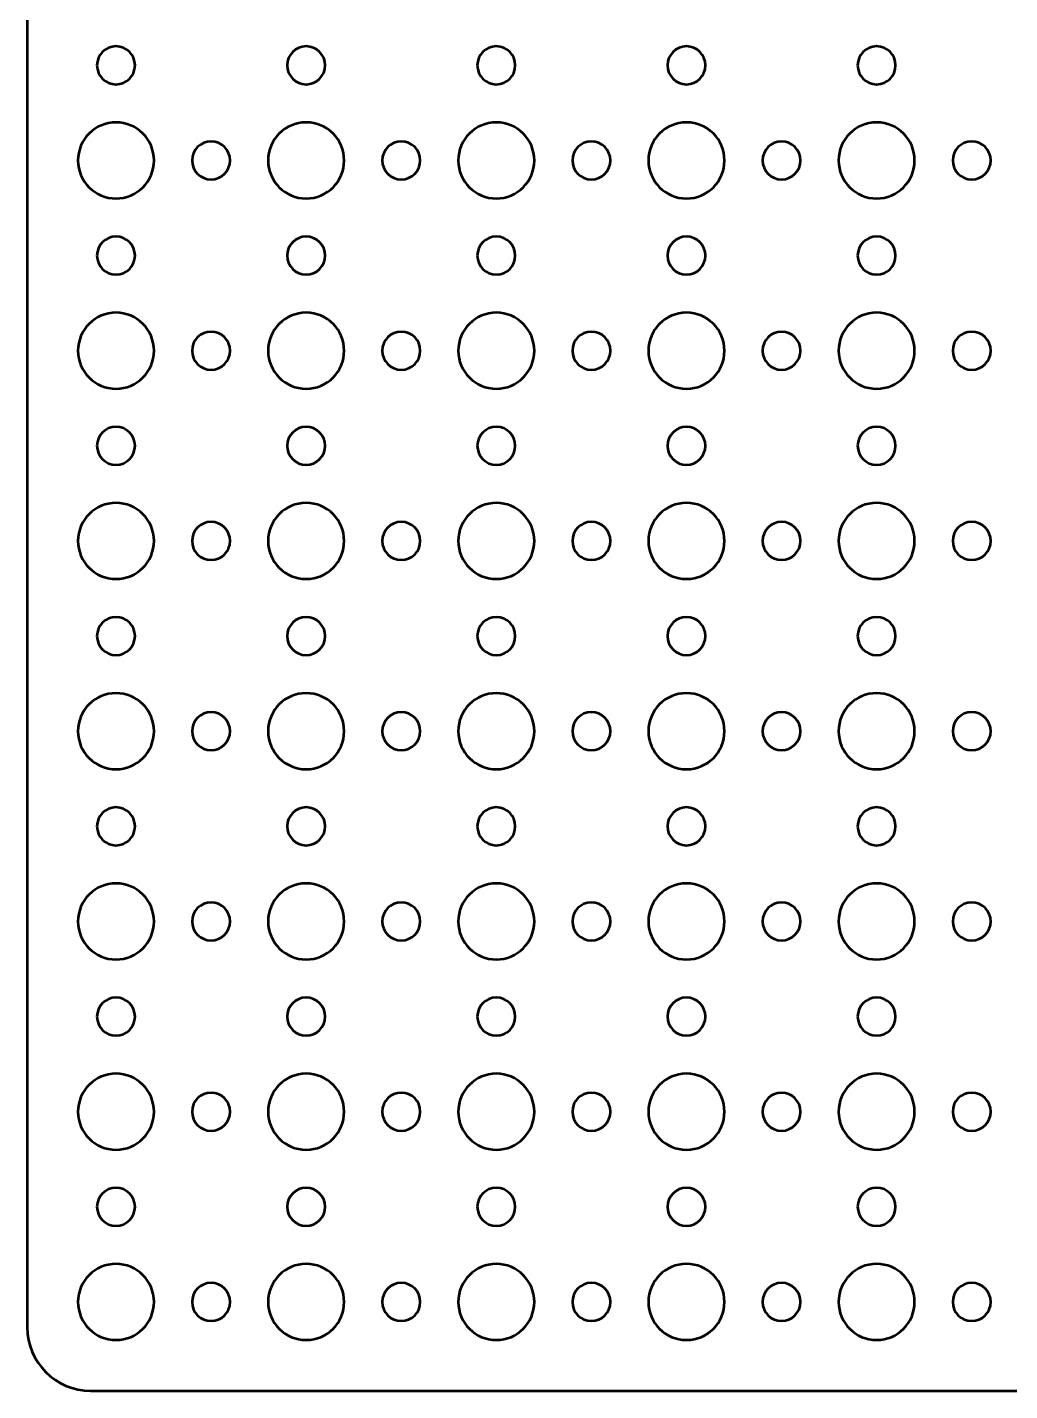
# Model space of a CAD drawing. Header units: centimetres. Extents: x -29.9 to 29.9, y -20.9 to 20.9.
# Drawn here: x -29.95 to -22.2, y -20.95 to -10.2 of the extents above; entities that cross this region are included whole.
import ezdxf

# ---------------------------------------------------------------- set-up
doc = ezdxf.new("R2010")
doc.units = ezdxf.units.CM
doc.header["$MEASUREMENT"] = 0
doc.layers.add('Layer 1', color=7, linetype='Continuous')

msp = doc.modelspace()

# ---------------------------------------------------------------- linework, layer by layer
at = {"layer": 'Layer 1', "lineweight": 53}
for points, knots in [([(29.45, -20.95), (29.45, -20.95), (-29.45, -20.95), (-29.45, -20.95), (-29.45, -20.95), (-29.72614, -20.95), (-29.95, -20.72614), (-29.95, -20.45), (-29.95, -20.45), (-29.95, -20.45), (-29.95, 20.45), (-29.95, 20.45), (-29.95, 20.45), (-29.95, 20.72614), (-29.72614, 20.95), (-29.45, 20.95), (-29.45, 20.95), (-29.45, 20.95), (29.45, 20.95), (29.45, 20.95), (29.45, 20.95), (29.72614, 20.95), (29.95, 20.72614), (29.95, 20.45), (29.95, 20.45), (29.95, 20.45), (29.95, -20.45), (29.95, -20.45), (29.95, -20.45), (29.95, -20.72614), (29.72614, -20.95), (29.45, -20.95)], [0, 0, 0, 0, 0.11111111, 0.11111111, 0.11111111, 0.11111111, 0.22222222, 0.22222222, 0.22222222, 0.22222222, 0.33333333, 0.33333333, 0.33333333, 0.33333333, 0.44444444, 0.44444444, 0.44444444, 0.44444444, 0.55555556, 0.55555556, 0.55555556, 0.55555556, 0.66666667, 0.66666667, 0.66666667, 0.66666667, 0.77777778, 0.77777778, 0.77777778, 0.77777778, 1, 1, 1, 1]), ([(-29.4, -10.5), (-29.4, -10.41716), (-29.33284, -10.35), (-29.25, -10.35), (-29.25, -10.35), (-29.16716, -10.35), (-29.1, -10.41716), (-29.1, -10.5), (-29.1, -10.5), (-29.1, -10.58284), (-29.16716, -10.65), (-29.25, -10.65), (-29.25, -10.65), (-29.33284, -10.65), (-29.4, -10.58284), (-29.4, -10.5)], [0, 0, 0, 0, 0.2, 0.2, 0.2, 0.2, 0.4, 0.4, 0.4, 0.4, 0.6, 0.6, 0.6, 0.6, 1, 1, 1, 1]), ([(-27.9, -10.5), (-27.9, -10.41716), (-27.83284, -10.35), (-27.75, -10.35), (-27.75, -10.35), (-27.66716, -10.35), (-27.6, -10.41716), (-27.6, -10.5), (-27.6, -10.5), (-27.6, -10.58284), (-27.66716, -10.65), (-27.75, -10.65), (-27.75, -10.65), (-27.83284, -10.65), (-27.9, -10.58284), (-27.9, -10.5)], [0, 0, 0, 0, 0.2, 0.2, 0.2, 0.2, 0.4, 0.4, 0.4, 0.4, 0.6, 0.6, 0.6, 0.6, 1, 1, 1, 1]), ([(-26.4, -10.5), (-26.4, -10.41716), (-26.33284, -10.35), (-26.25, -10.35), (-26.25, -10.35), (-26.16716, -10.35), (-26.1, -10.41716), (-26.1, -10.5), (-26.1, -10.5), (-26.1, -10.58284), (-26.16716, -10.65), (-26.25, -10.65), (-26.25, -10.65), (-26.33284, -10.65), (-26.4, -10.58284), (-26.4, -10.5)], [0, 0, 0, 0, 0.2, 0.2, 0.2, 0.2, 0.4, 0.4, 0.4, 0.4, 0.6, 0.6, 0.6, 0.6, 1, 1, 1, 1]), ([(-24.9, -10.5), (-24.9, -10.41716), (-24.83284, -10.35), (-24.75, -10.35), (-24.75, -10.35), (-24.66716, -10.35), (-24.6, -10.41716), (-24.6, -10.5), (-24.6, -10.5), (-24.6, -10.58284), (-24.66716, -10.65), (-24.75, -10.65), (-24.75, -10.65), (-24.83284, -10.65), (-24.9, -10.58284), (-24.9, -10.5)], [0, 0, 0, 0, 0.2, 0.2, 0.2, 0.2, 0.4, 0.4, 0.4, 0.4, 0.6, 0.6, 0.6, 0.6, 1, 1, 1, 1]), ([(-23.4, -10.5), (-23.4, -10.41716), (-23.33284, -10.35), (-23.25, -10.35), (-23.25, -10.35), (-23.16716, -10.35), (-23.1, -10.41716), (-23.1, -10.5), (-23.1, -10.5), (-23.1, -10.58284), (-23.16716, -10.65), (-23.25, -10.65), (-23.25, -10.65), (-23.33284, -10.65), (-23.4, -10.58284), (-23.4, -10.5)], [0, 0, 0, 0, 0.2, 0.2, 0.2, 0.2, 0.4, 0.4, 0.4, 0.4, 0.6, 0.6, 0.6, 0.6, 1, 1, 1, 1]), ([(-29.55, -11.25), (-29.55, -11.08431), (-29.41569, -10.95), (-29.25, -10.95), (-29.25, -10.95), (-29.08431, -10.95), (-28.95, -11.08431), (-28.95, -11.25), (-28.95, -11.25), (-28.95, -11.41569), (-29.08431, -11.55), (-29.25, -11.55), (-29.25, -11.55), (-29.41569, -11.55), (-29.55, -11.41569), (-29.55, -11.25)], [0, 0, 0, 0, 0.2, 0.2, 0.2, 0.2, 0.4, 0.4, 0.4, 0.4, 0.6, 0.6, 0.6, 0.6, 1, 1, 1, 1]), ([(-28.05, -11.25), (-28.05, -11.08431), (-27.91569, -10.95), (-27.75, -10.95), (-27.75, -10.95), (-27.58431, -10.95), (-27.45, -11.08431), (-27.45, -11.25), (-27.45, -11.25), (-27.45, -11.41569), (-27.58431, -11.55), (-27.75, -11.55), (-27.75, -11.55), (-27.91569, -11.55), (-28.05, -11.41569), (-28.05, -11.25)], [0, 0, 0, 0, 0.2, 0.2, 0.2, 0.2, 0.4, 0.4, 0.4, 0.4, 0.6, 0.6, 0.6, 0.6, 1, 1, 1, 1]), ([(-26.55, -11.25), (-26.55, -11.08431), (-26.41569, -10.95), (-26.25, -10.95), (-26.25, -10.95), (-26.08431, -10.95), (-25.95, -11.08431), (-25.95, -11.25), (-25.95, -11.25), (-25.95, -11.41569), (-26.08431, -11.55), (-26.25, -11.55), (-26.25, -11.55), (-26.41569, -11.55), (-26.55, -11.41569), (-26.55, -11.25)], [0, 0, 0, 0, 0.2, 0.2, 0.2, 0.2, 0.4, 0.4, 0.4, 0.4, 0.6, 0.6, 0.6, 0.6, 1, 1, 1, 1]), ([(-25.05, -11.25), (-25.05, -11.08431), (-24.91569, -10.95), (-24.75, -10.95), (-24.75, -10.95), (-24.58431, -10.95), (-24.45, -11.08431), (-24.45, -11.25), (-24.45, -11.25), (-24.45, -11.41569), (-24.58431, -11.55), (-24.75, -11.55), (-24.75, -11.55), (-24.91569, -11.55), (-25.05, -11.41569), (-25.05, -11.25)], [0, 0, 0, 0, 0.2, 0.2, 0.2, 0.2, 0.4, 0.4, 0.4, 0.4, 0.6, 0.6, 0.6, 0.6, 1, 1, 1, 1]), ([(-23.55, -11.25), (-23.55, -11.08431), (-23.41569, -10.95), (-23.25, -10.95), (-23.25, -10.95), (-23.08431, -10.95), (-22.95, -11.08431), (-22.95, -11.25), (-22.95, -11.25), (-22.95, -11.41569), (-23.08431, -11.55), (-23.25, -11.55), (-23.25, -11.55), (-23.41569, -11.55), (-23.55, -11.41569), (-23.55, -11.25)], [0, 0, 0, 0, 0.2, 0.2, 0.2, 0.2, 0.4, 0.4, 0.4, 0.4, 0.6, 0.6, 0.6, 0.6, 1, 1, 1, 1]), ([(-28.65, -11.25), (-28.65, -11.16716), (-28.58284, -11.1), (-28.5, -11.1), (-28.5, -11.1), (-28.41716, -11.1), (-28.35, -11.16716), (-28.35, -11.25), (-28.35, -11.25), (-28.35, -11.33284), (-28.41716, -11.4), (-28.5, -11.4), (-28.5, -11.4), (-28.58284, -11.4), (-28.65, -11.33284), (-28.65, -11.25)], [0, 0, 0, 0, 0.2, 0.2, 0.2, 0.2, 0.4, 0.4, 0.4, 0.4, 0.6, 0.6, 0.6, 0.6, 1, 1, 1, 1]), ([(-27.15, -11.25), (-27.15, -11.16716), (-27.08284, -11.1), (-27, -11.1), (-27, -11.1), (-26.91716, -11.1), (-26.85, -11.16716), (-26.85, -11.25), (-26.85, -11.25), (-26.85, -11.33284), (-26.91716, -11.4), (-27, -11.4), (-27, -11.4), (-27.08284, -11.4), (-27.15, -11.33284), (-27.15, -11.25)], [0, 0, 0, 0, 0.2, 0.2, 0.2, 0.2, 0.4, 0.4, 0.4, 0.4, 0.6, 0.6, 0.6, 0.6, 1, 1, 1, 1]), ([(-25.65, -11.25), (-25.65, -11.16716), (-25.58284, -11.1), (-25.5, -11.1), (-25.5, -11.1), (-25.41716, -11.1), (-25.35, -11.16716), (-25.35, -11.25), (-25.35, -11.25), (-25.35, -11.33284), (-25.41716, -11.4), (-25.5, -11.4), (-25.5, -11.4), (-25.58284, -11.4), (-25.65, -11.33284), (-25.65, -11.25)], [0, 0, 0, 0, 0.2, 0.2, 0.2, 0.2, 0.4, 0.4, 0.4, 0.4, 0.6, 0.6, 0.6, 0.6, 1, 1, 1, 1]), ([(-24.15, -11.25), (-24.15, -11.16716), (-24.08284, -11.1), (-24, -11.1), (-24, -11.1), (-23.91716, -11.1), (-23.85, -11.16716), (-23.85, -11.25), (-23.85, -11.25), (-23.85, -11.33284), (-23.91716, -11.4), (-24, -11.4), (-24, -11.4), (-24.08284, -11.4), (-24.15, -11.33284), (-24.15, -11.25)], [0, 0, 0, 0, 0.2, 0.2, 0.2, 0.2, 0.4, 0.4, 0.4, 0.4, 0.6, 0.6, 0.6, 0.6, 1, 1, 1, 1]), ([(-22.65, -11.25), (-22.65, -11.16716), (-22.58284, -11.1), (-22.5, -11.1), (-22.5, -11.1), (-22.41716, -11.1), (-22.35, -11.16716), (-22.35, -11.25), (-22.35, -11.25), (-22.35, -11.33284), (-22.41716, -11.4), (-22.5, -11.4), (-22.5, -11.4), (-22.58284, -11.4), (-22.65, -11.33284), (-22.65, -11.25)], [0, 0, 0, 0, 0.2, 0.2, 0.2, 0.2, 0.4, 0.4, 0.4, 0.4, 0.6, 0.6, 0.6, 0.6, 1, 1, 1, 1]), ([(-29.4, -12), (-29.4, -11.91716), (-29.33284, -11.85), (-29.25, -11.85), (-29.25, -11.85), (-29.16716, -11.85), (-29.1, -11.91716), (-29.1, -12), (-29.1, -12), (-29.1, -12.08284), (-29.16716, -12.15), (-29.25, -12.15), (-29.25, -12.15), (-29.33284, -12.15), (-29.4, -12.08284), (-29.4, -12)], [0, 0, 0, 0, 0.2, 0.2, 0.2, 0.2, 0.4, 0.4, 0.4, 0.4, 0.6, 0.6, 0.6, 0.6, 1, 1, 1, 1]), ([(-27.9, -12), (-27.9, -11.91716), (-27.83284, -11.85), (-27.75, -11.85), (-27.75, -11.85), (-27.66716, -11.85), (-27.6, -11.91716), (-27.6, -12), (-27.6, -12), (-27.6, -12.08284), (-27.66716, -12.15), (-27.75, -12.15), (-27.75, -12.15), (-27.83284, -12.15), (-27.9, -12.08284), (-27.9, -12)], [0, 0, 0, 0, 0.2, 0.2, 0.2, 0.2, 0.4, 0.4, 0.4, 0.4, 0.6, 0.6, 0.6, 0.6, 1, 1, 1, 1]), ([(-26.4, -12), (-26.4, -11.91716), (-26.33284, -11.85), (-26.25, -11.85), (-26.25, -11.85), (-26.16716, -11.85), (-26.1, -11.91716), (-26.1, -12), (-26.1, -12), (-26.1, -12.08284), (-26.16716, -12.15), (-26.25, -12.15), (-26.25, -12.15), (-26.33284, -12.15), (-26.4, -12.08284), (-26.4, -12)], [0, 0, 0, 0, 0.2, 0.2, 0.2, 0.2, 0.4, 0.4, 0.4, 0.4, 0.6, 0.6, 0.6, 0.6, 1, 1, 1, 1]), ([(-24.9, -12), (-24.9, -11.91716), (-24.83284, -11.85), (-24.75, -11.85), (-24.75, -11.85), (-24.66716, -11.85), (-24.6, -11.91716), (-24.6, -12), (-24.6, -12), (-24.6, -12.08284), (-24.66716, -12.15), (-24.75, -12.15), (-24.75, -12.15), (-24.83284, -12.15), (-24.9, -12.08284), (-24.9, -12)], [0, 0, 0, 0, 0.2, 0.2, 0.2, 0.2, 0.4, 0.4, 0.4, 0.4, 0.6, 0.6, 0.6, 0.6, 1, 1, 1, 1]), ([(-23.4, -12), (-23.4, -11.91716), (-23.33284, -11.85), (-23.25, -11.85), (-23.25, -11.85), (-23.16716, -11.85), (-23.1, -11.91716), (-23.1, -12), (-23.1, -12), (-23.1, -12.08284), (-23.16716, -12.15), (-23.25, -12.15), (-23.25, -12.15), (-23.33284, -12.15), (-23.4, -12.08284), (-23.4, -12)], [0, 0, 0, 0, 0.2, 0.2, 0.2, 0.2, 0.4, 0.4, 0.4, 0.4, 0.6, 0.6, 0.6, 0.6, 1, 1, 1, 1]), ([(-29.55, -12.75), (-29.55, -12.58431), (-29.41569, -12.45), (-29.25, -12.45), (-29.25, -12.45), (-29.08431, -12.45), (-28.95, -12.58431), (-28.95, -12.75), (-28.95, -12.75), (-28.95, -12.91569), (-29.08431, -13.05), (-29.25, -13.05), (-29.25, -13.05), (-29.41569, -13.05), (-29.55, -12.91569), (-29.55, -12.75)], [0, 0, 0, 0, 0.2, 0.2, 0.2, 0.2, 0.4, 0.4, 0.4, 0.4, 0.6, 0.6, 0.6, 0.6, 1, 1, 1, 1]), ([(-28.05, -12.75), (-28.05, -12.58431), (-27.91569, -12.45), (-27.75, -12.45), (-27.75, -12.45), (-27.58431, -12.45), (-27.45, -12.58431), (-27.45, -12.75), (-27.45, -12.75), (-27.45, -12.91569), (-27.58431, -13.05), (-27.75, -13.05), (-27.75, -13.05), (-27.91569, -13.05), (-28.05, -12.91569), (-28.05, -12.75)], [0, 0, 0, 0, 0.2, 0.2, 0.2, 0.2, 0.4, 0.4, 0.4, 0.4, 0.6, 0.6, 0.6, 0.6, 1, 1, 1, 1]), ([(-26.55, -12.75), (-26.55, -12.58431), (-26.41569, -12.45), (-26.25, -12.45), (-26.25, -12.45), (-26.08431, -12.45), (-25.95, -12.58431), (-25.95, -12.75), (-25.95, -12.75), (-25.95, -12.91569), (-26.08431, -13.05), (-26.25, -13.05), (-26.25, -13.05), (-26.41569, -13.05), (-26.55, -12.91569), (-26.55, -12.75)], [0, 0, 0, 0, 0.2, 0.2, 0.2, 0.2, 0.4, 0.4, 0.4, 0.4, 0.6, 0.6, 0.6, 0.6, 1, 1, 1, 1]), ([(-25.05, -12.75), (-25.05, -12.58431), (-24.91569, -12.45), (-24.75, -12.45), (-24.75, -12.45), (-24.58431, -12.45), (-24.45, -12.58431), (-24.45, -12.75), (-24.45, -12.75), (-24.45, -12.91569), (-24.58431, -13.05), (-24.75, -13.05), (-24.75, -13.05), (-24.91569, -13.05), (-25.05, -12.91569), (-25.05, -12.75)], [0, 0, 0, 0, 0.2, 0.2, 0.2, 0.2, 0.4, 0.4, 0.4, 0.4, 0.6, 0.6, 0.6, 0.6, 1, 1, 1, 1]), ([(-23.55, -12.75), (-23.55, -12.58431), (-23.41569, -12.45), (-23.25, -12.45), (-23.25, -12.45), (-23.08431, -12.45), (-22.95, -12.58431), (-22.95, -12.75), (-22.95, -12.75), (-22.95, -12.91569), (-23.08431, -13.05), (-23.25, -13.05), (-23.25, -13.05), (-23.41569, -13.05), (-23.55, -12.91569), (-23.55, -12.75)], [0, 0, 0, 0, 0.2, 0.2, 0.2, 0.2, 0.4, 0.4, 0.4, 0.4, 0.6, 0.6, 0.6, 0.6, 1, 1, 1, 1]), ([(-28.65, -12.75), (-28.65, -12.66716), (-28.58284, -12.6), (-28.5, -12.6), (-28.5, -12.6), (-28.41716, -12.6), (-28.35, -12.66716), (-28.35, -12.75), (-28.35, -12.75), (-28.35, -12.83284), (-28.41716, -12.9), (-28.5, -12.9), (-28.5, -12.9), (-28.58284, -12.9), (-28.65, -12.83284), (-28.65, -12.75)], [0, 0, 0, 0, 0.2, 0.2, 0.2, 0.2, 0.4, 0.4, 0.4, 0.4, 0.6, 0.6, 0.6, 0.6, 1, 1, 1, 1]), ([(-27.15, -12.75), (-27.15, -12.66716), (-27.08284, -12.6), (-27, -12.6), (-27, -12.6), (-26.91716, -12.6), (-26.85, -12.66716), (-26.85, -12.75), (-26.85, -12.75), (-26.85, -12.83284), (-26.91716, -12.9), (-27, -12.9), (-27, -12.9), (-27.08284, -12.9), (-27.15, -12.83284), (-27.15, -12.75)], [0, 0, 0, 0, 0.2, 0.2, 0.2, 0.2, 0.4, 0.4, 0.4, 0.4, 0.6, 0.6, 0.6, 0.6, 1, 1, 1, 1]), ([(-25.65, -12.75), (-25.65, -12.66716), (-25.58284, -12.6), (-25.5, -12.6), (-25.5, -12.6), (-25.41716, -12.6), (-25.35, -12.66716), (-25.35, -12.75), (-25.35, -12.75), (-25.35, -12.83284), (-25.41716, -12.9), (-25.5, -12.9), (-25.5, -12.9), (-25.58284, -12.9), (-25.65, -12.83284), (-25.65, -12.75)], [0, 0, 0, 0, 0.2, 0.2, 0.2, 0.2, 0.4, 0.4, 0.4, 0.4, 0.6, 0.6, 0.6, 0.6, 1, 1, 1, 1]), ([(-24.15, -12.75), (-24.15, -12.66716), (-24.08284, -12.6), (-24, -12.6), (-24, -12.6), (-23.91716, -12.6), (-23.85, -12.66716), (-23.85, -12.75), (-23.85, -12.75), (-23.85, -12.83284), (-23.91716, -12.9), (-24, -12.9), (-24, -12.9), (-24.08284, -12.9), (-24.15, -12.83284), (-24.15, -12.75)], [0, 0, 0, 0, 0.2, 0.2, 0.2, 0.2, 0.4, 0.4, 0.4, 0.4, 0.6, 0.6, 0.6, 0.6, 1, 1, 1, 1]), ([(-22.65, -12.75), (-22.65, -12.66716), (-22.58284, -12.6), (-22.5, -12.6), (-22.5, -12.6), (-22.41716, -12.6), (-22.35, -12.66716), (-22.35, -12.75), (-22.35, -12.75), (-22.35, -12.83284), (-22.41716, -12.9), (-22.5, -12.9), (-22.5, -12.9), (-22.58284, -12.9), (-22.65, -12.83284), (-22.65, -12.75)], [0, 0, 0, 0, 0.2, 0.2, 0.2, 0.2, 0.4, 0.4, 0.4, 0.4, 0.6, 0.6, 0.6, 0.6, 1, 1, 1, 1]), ([(-29.4, -13.5), (-29.4, -13.41716), (-29.33284, -13.35), (-29.25, -13.35), (-29.25, -13.35), (-29.16716, -13.35), (-29.1, -13.41716), (-29.1, -13.5), (-29.1, -13.5), (-29.1, -13.58284), (-29.16716, -13.65), (-29.25, -13.65), (-29.25, -13.65), (-29.33284, -13.65), (-29.4, -13.58284), (-29.4, -13.5)], [0, 0, 0, 0, 0.2, 0.2, 0.2, 0.2, 0.4, 0.4, 0.4, 0.4, 0.6, 0.6, 0.6, 0.6, 1, 1, 1, 1]), ([(-27.9, -13.5), (-27.9, -13.41716), (-27.83284, -13.35), (-27.75, -13.35), (-27.75, -13.35), (-27.66716, -13.35), (-27.6, -13.41716), (-27.6, -13.5), (-27.6, -13.5), (-27.6, -13.58284), (-27.66716, -13.65), (-27.75, -13.65), (-27.75, -13.65), (-27.83284, -13.65), (-27.9, -13.58284), (-27.9, -13.5)], [0, 0, 0, 0, 0.2, 0.2, 0.2, 0.2, 0.4, 0.4, 0.4, 0.4, 0.6, 0.6, 0.6, 0.6, 1, 1, 1, 1]), ([(-26.4, -13.5), (-26.4, -13.41716), (-26.33284, -13.35), (-26.25, -13.35), (-26.25, -13.35), (-26.16716, -13.35), (-26.1, -13.41716), (-26.1, -13.5), (-26.1, -13.5), (-26.1, -13.58284), (-26.16716, -13.65), (-26.25, -13.65), (-26.25, -13.65), (-26.33284, -13.65), (-26.4, -13.58284), (-26.4, -13.5)], [0, 0, 0, 0, 0.2, 0.2, 0.2, 0.2, 0.4, 0.4, 0.4, 0.4, 0.6, 0.6, 0.6, 0.6, 1, 1, 1, 1]), ([(-24.9, -13.5), (-24.9, -13.41716), (-24.83284, -13.35), (-24.75, -13.35), (-24.75, -13.35), (-24.66716, -13.35), (-24.6, -13.41716), (-24.6, -13.5), (-24.6, -13.5), (-24.6, -13.58284), (-24.66716, -13.65), (-24.75, -13.65), (-24.75, -13.65), (-24.83284, -13.65), (-24.9, -13.58284), (-24.9, -13.5)], [0, 0, 0, 0, 0.2, 0.2, 0.2, 0.2, 0.4, 0.4, 0.4, 0.4, 0.6, 0.6, 0.6, 0.6, 1, 1, 1, 1]), ([(-23.4, -13.5), (-23.4, -13.41716), (-23.33284, -13.35), (-23.25, -13.35), (-23.25, -13.35), (-23.16716, -13.35), (-23.1, -13.41716), (-23.1, -13.5), (-23.1, -13.5), (-23.1, -13.58284), (-23.16716, -13.65), (-23.25, -13.65), (-23.25, -13.65), (-23.33284, -13.65), (-23.4, -13.58284), (-23.4, -13.5)], [0, 0, 0, 0, 0.2, 0.2, 0.2, 0.2, 0.4, 0.4, 0.4, 0.4, 0.6, 0.6, 0.6, 0.6, 1, 1, 1, 1]), ([(-29.55, -14.25), (-29.55, -14.08431), (-29.41569, -13.95), (-29.25, -13.95), (-29.25, -13.95), (-29.08431, -13.95), (-28.95, -14.08431), (-28.95, -14.25), (-28.95, -14.25), (-28.95, -14.41569), (-29.08431, -14.55), (-29.25, -14.55), (-29.25, -14.55), (-29.41569, -14.55), (-29.55, -14.41569), (-29.55, -14.25)], [0, 0, 0, 0, 0.2, 0.2, 0.2, 0.2, 0.4, 0.4, 0.4, 0.4, 0.6, 0.6, 0.6, 0.6, 1, 1, 1, 1]), ([(-28.05, -14.25), (-28.05, -14.08431), (-27.91569, -13.95), (-27.75, -13.95), (-27.75, -13.95), (-27.58431, -13.95), (-27.45, -14.08431), (-27.45, -14.25), (-27.45, -14.25), (-27.45, -14.41569), (-27.58431, -14.55), (-27.75, -14.55), (-27.75, -14.55), (-27.91569, -14.55), (-28.05, -14.41569), (-28.05, -14.25)], [0, 0, 0, 0, 0.2, 0.2, 0.2, 0.2, 0.4, 0.4, 0.4, 0.4, 0.6, 0.6, 0.6, 0.6, 1, 1, 1, 1]), ([(-26.55, -14.25), (-26.55, -14.08431), (-26.41569, -13.95), (-26.25, -13.95), (-26.25, -13.95), (-26.08431, -13.95), (-25.95, -14.08431), (-25.95, -14.25), (-25.95, -14.25), (-25.95, -14.41569), (-26.08431, -14.55), (-26.25, -14.55), (-26.25, -14.55), (-26.41569, -14.55), (-26.55, -14.41569), (-26.55, -14.25)], [0, 0, 0, 0, 0.2, 0.2, 0.2, 0.2, 0.4, 0.4, 0.4, 0.4, 0.6, 0.6, 0.6, 0.6, 1, 1, 1, 1]), ([(-25.05, -14.25), (-25.05, -14.08431), (-24.91569, -13.95), (-24.75, -13.95), (-24.75, -13.95), (-24.58431, -13.95), (-24.45, -14.08431), (-24.45, -14.25), (-24.45, -14.25), (-24.45, -14.41569), (-24.58431, -14.55), (-24.75, -14.55), (-24.75, -14.55), (-24.91569, -14.55), (-25.05, -14.41569), (-25.05, -14.25)], [0, 0, 0, 0, 0.2, 0.2, 0.2, 0.2, 0.4, 0.4, 0.4, 0.4, 0.6, 0.6, 0.6, 0.6, 1, 1, 1, 1]), ([(-23.55, -14.25), (-23.55, -14.08431), (-23.41569, -13.95), (-23.25, -13.95), (-23.25, -13.95), (-23.08431, -13.95), (-22.95, -14.08431), (-22.95, -14.25), (-22.95, -14.25), (-22.95, -14.41569), (-23.08431, -14.55), (-23.25, -14.55), (-23.25, -14.55), (-23.41569, -14.55), (-23.55, -14.41569), (-23.55, -14.25)], [0, 0, 0, 0, 0.2, 0.2, 0.2, 0.2, 0.4, 0.4, 0.4, 0.4, 0.6, 0.6, 0.6, 0.6, 1, 1, 1, 1]), ([(-28.65, -14.25), (-28.65, -14.16716), (-28.58284, -14.1), (-28.5, -14.1), (-28.5, -14.1), (-28.41716, -14.1), (-28.35, -14.16716), (-28.35, -14.25), (-28.35, -14.25), (-28.35, -14.33284), (-28.41716, -14.4), (-28.5, -14.4), (-28.5, -14.4), (-28.58284, -14.4), (-28.65, -14.33284), (-28.65, -14.25)], [0, 0, 0, 0, 0.2, 0.2, 0.2, 0.2, 0.4, 0.4, 0.4, 0.4, 0.6, 0.6, 0.6, 0.6, 1, 1, 1, 1]), ([(-27.15, -14.25), (-27.15, -14.16716), (-27.08284, -14.1), (-27, -14.1), (-27, -14.1), (-26.91716, -14.1), (-26.85, -14.16716), (-26.85, -14.25), (-26.85, -14.25), (-26.85, -14.33284), (-26.91716, -14.4), (-27, -14.4), (-27, -14.4), (-27.08284, -14.4), (-27.15, -14.33284), (-27.15, -14.25)], [0, 0, 0, 0, 0.2, 0.2, 0.2, 0.2, 0.4, 0.4, 0.4, 0.4, 0.6, 0.6, 0.6, 0.6, 1, 1, 1, 1]), ([(-25.65, -14.25), (-25.65, -14.16716), (-25.58284, -14.1), (-25.5, -14.1), (-25.5, -14.1), (-25.41716, -14.1), (-25.35, -14.16716), (-25.35, -14.25), (-25.35, -14.25), (-25.35, -14.33284), (-25.41716, -14.4), (-25.5, -14.4), (-25.5, -14.4), (-25.58284, -14.4), (-25.65, -14.33284), (-25.65, -14.25)], [0, 0, 0, 0, 0.2, 0.2, 0.2, 0.2, 0.4, 0.4, 0.4, 0.4, 0.6, 0.6, 0.6, 0.6, 1, 1, 1, 1]), ([(-24.15, -14.25), (-24.15, -14.16716), (-24.08284, -14.1), (-24, -14.1), (-24, -14.1), (-23.91716, -14.1), (-23.85, -14.16716), (-23.85, -14.25), (-23.85, -14.25), (-23.85, -14.33284), (-23.91716, -14.4), (-24, -14.4), (-24, -14.4), (-24.08284, -14.4), (-24.15, -14.33284), (-24.15, -14.25)], [0, 0, 0, 0, 0.2, 0.2, 0.2, 0.2, 0.4, 0.4, 0.4, 0.4, 0.6, 0.6, 0.6, 0.6, 1, 1, 1, 1]), ([(-22.65, -14.25), (-22.65, -14.16716), (-22.58284, -14.1), (-22.5, -14.1), (-22.5, -14.1), (-22.41716, -14.1), (-22.35, -14.16716), (-22.35, -14.25), (-22.35, -14.25), (-22.35, -14.33284), (-22.41716, -14.4), (-22.5, -14.4), (-22.5, -14.4), (-22.58284, -14.4), (-22.65, -14.33284), (-22.65, -14.25)], [0, 0, 0, 0, 0.2, 0.2, 0.2, 0.2, 0.4, 0.4, 0.4, 0.4, 0.6, 0.6, 0.6, 0.6, 1, 1, 1, 1]), ([(-29.4, -15), (-29.4, -14.91716), (-29.33284, -14.85), (-29.25, -14.85), (-29.25, -14.85), (-29.16716, -14.85), (-29.1, -14.91716), (-29.1, -15), (-29.1, -15), (-29.1, -15.08284), (-29.16716, -15.15), (-29.25, -15.15), (-29.25, -15.15), (-29.33284, -15.15), (-29.4, -15.08284), (-29.4, -15)], [0, 0, 0, 0, 0.2, 0.2, 0.2, 0.2, 0.4, 0.4, 0.4, 0.4, 0.6, 0.6, 0.6, 0.6, 1, 1, 1, 1]), ([(-27.9, -15), (-27.9, -14.91716), (-27.83284, -14.85), (-27.75, -14.85), (-27.75, -14.85), (-27.66716, -14.85), (-27.6, -14.91716), (-27.6, -15), (-27.6, -15), (-27.6, -15.08284), (-27.66716, -15.15), (-27.75, -15.15), (-27.75, -15.15), (-27.83284, -15.15), (-27.9, -15.08284), (-27.9, -15)], [0, 0, 0, 0, 0.2, 0.2, 0.2, 0.2, 0.4, 0.4, 0.4, 0.4, 0.6, 0.6, 0.6, 0.6, 1, 1, 1, 1]), ([(-26.4, -15), (-26.4, -14.91716), (-26.33284, -14.85), (-26.25, -14.85), (-26.25, -14.85), (-26.16716, -14.85), (-26.1, -14.91716), (-26.1, -15), (-26.1, -15), (-26.1, -15.08284), (-26.16716, -15.15), (-26.25, -15.15), (-26.25, -15.15), (-26.33284, -15.15), (-26.4, -15.08284), (-26.4, -15)], [0, 0, 0, 0, 0.2, 0.2, 0.2, 0.2, 0.4, 0.4, 0.4, 0.4, 0.6, 0.6, 0.6, 0.6, 1, 1, 1, 1]), ([(-24.9, -15), (-24.9, -14.91716), (-24.83284, -14.85), (-24.75, -14.85), (-24.75, -14.85), (-24.66716, -14.85), (-24.6, -14.91716), (-24.6, -15), (-24.6, -15), (-24.6, -15.08284), (-24.66716, -15.15), (-24.75, -15.15), (-24.75, -15.15), (-24.83284, -15.15), (-24.9, -15.08284), (-24.9, -15)], [0, 0, 0, 0, 0.2, 0.2, 0.2, 0.2, 0.4, 0.4, 0.4, 0.4, 0.6, 0.6, 0.6, 0.6, 1, 1, 1, 1]), ([(-23.4, -15), (-23.4, -14.91716), (-23.33284, -14.85), (-23.25, -14.85), (-23.25, -14.85), (-23.16716, -14.85), (-23.1, -14.91716), (-23.1, -15), (-23.1, -15), (-23.1, -15.08284), (-23.16716, -15.15), (-23.25, -15.15), (-23.25, -15.15), (-23.33284, -15.15), (-23.4, -15.08284), (-23.4, -15)], [0, 0, 0, 0, 0.2, 0.2, 0.2, 0.2, 0.4, 0.4, 0.4, 0.4, 0.6, 0.6, 0.6, 0.6, 1, 1, 1, 1]), ([(-29.55, -15.75), (-29.55, -15.58431), (-29.41569, -15.45), (-29.25, -15.45), (-29.25, -15.45), (-29.08431, -15.45), (-28.95, -15.58431), (-28.95, -15.75), (-28.95, -15.75), (-28.95, -15.91569), (-29.08431, -16.05), (-29.25, -16.05), (-29.25, -16.05), (-29.41569, -16.05), (-29.55, -15.91569), (-29.55, -15.75)], [0, 0, 0, 0, 0.2, 0.2, 0.2, 0.2, 0.4, 0.4, 0.4, 0.4, 0.6, 0.6, 0.6, 0.6, 1, 1, 1, 1]), ([(-28.05, -15.75), (-28.05, -15.58431), (-27.91569, -15.45), (-27.75, -15.45), (-27.75, -15.45), (-27.58431, -15.45), (-27.45, -15.58431), (-27.45, -15.75), (-27.45, -15.75), (-27.45, -15.91569), (-27.58431, -16.05), (-27.75, -16.05), (-27.75, -16.05), (-27.91569, -16.05), (-28.05, -15.91569), (-28.05, -15.75)], [0, 0, 0, 0, 0.2, 0.2, 0.2, 0.2, 0.4, 0.4, 0.4, 0.4, 0.6, 0.6, 0.6, 0.6, 1, 1, 1, 1]), ([(-26.55, -15.75), (-26.55, -15.58431), (-26.41569, -15.45), (-26.25, -15.45), (-26.25, -15.45), (-26.08431, -15.45), (-25.95, -15.58431), (-25.95, -15.75), (-25.95, -15.75), (-25.95, -15.91569), (-26.08431, -16.05), (-26.25, -16.05), (-26.25, -16.05), (-26.41569, -16.05), (-26.55, -15.91569), (-26.55, -15.75)], [0, 0, 0, 0, 0.2, 0.2, 0.2, 0.2, 0.4, 0.4, 0.4, 0.4, 0.6, 0.6, 0.6, 0.6, 1, 1, 1, 1]), ([(-25.05, -15.75), (-25.05, -15.58431), (-24.91569, -15.45), (-24.75, -15.45), (-24.75, -15.45), (-24.58431, -15.45), (-24.45, -15.58431), (-24.45, -15.75), (-24.45, -15.75), (-24.45, -15.91569), (-24.58431, -16.05), (-24.75, -16.05), (-24.75, -16.05), (-24.91569, -16.05), (-25.05, -15.91569), (-25.05, -15.75)], [0, 0, 0, 0, 0.2, 0.2, 0.2, 0.2, 0.4, 0.4, 0.4, 0.4, 0.6, 0.6, 0.6, 0.6, 1, 1, 1, 1]), ([(-23.55, -15.75), (-23.55, -15.58431), (-23.41569, -15.45), (-23.25, -15.45), (-23.25, -15.45), (-23.08431, -15.45), (-22.95, -15.58431), (-22.95, -15.75), (-22.95, -15.75), (-22.95, -15.91569), (-23.08431, -16.05), (-23.25, -16.05), (-23.25, -16.05), (-23.41569, -16.05), (-23.55, -15.91569), (-23.55, -15.75)], [0, 0, 0, 0, 0.2, 0.2, 0.2, 0.2, 0.4, 0.4, 0.4, 0.4, 0.6, 0.6, 0.6, 0.6, 1, 1, 1, 1]), ([(-28.65, -15.75), (-28.65, -15.66716), (-28.58284, -15.6), (-28.5, -15.6), (-28.5, -15.6), (-28.41716, -15.6), (-28.35, -15.66716), (-28.35, -15.75), (-28.35, -15.75), (-28.35, -15.83284), (-28.41716, -15.9), (-28.5, -15.9), (-28.5, -15.9), (-28.58284, -15.9), (-28.65, -15.83284), (-28.65, -15.75)], [0, 0, 0, 0, 0.2, 0.2, 0.2, 0.2, 0.4, 0.4, 0.4, 0.4, 0.6, 0.6, 0.6, 0.6, 1, 1, 1, 1]), ([(-27.15, -15.75), (-27.15, -15.66716), (-27.08284, -15.6), (-27, -15.6), (-27, -15.6), (-26.91716, -15.6), (-26.85, -15.66716), (-26.85, -15.75), (-26.85, -15.75), (-26.85, -15.83284), (-26.91716, -15.9), (-27, -15.9), (-27, -15.9), (-27.08284, -15.9), (-27.15, -15.83284), (-27.15, -15.75)], [0, 0, 0, 0, 0.2, 0.2, 0.2, 0.2, 0.4, 0.4, 0.4, 0.4, 0.6, 0.6, 0.6, 0.6, 1, 1, 1, 1]), ([(-25.65, -15.75), (-25.65, -15.66716), (-25.58284, -15.6), (-25.5, -15.6), (-25.5, -15.6), (-25.41716, -15.6), (-25.35, -15.66716), (-25.35, -15.75), (-25.35, -15.75), (-25.35, -15.83284), (-25.41716, -15.9), (-25.5, -15.9), (-25.5, -15.9), (-25.58284, -15.9), (-25.65, -15.83284), (-25.65, -15.75)], [0, 0, 0, 0, 0.2, 0.2, 0.2, 0.2, 0.4, 0.4, 0.4, 0.4, 0.6, 0.6, 0.6, 0.6, 1, 1, 1, 1]), ([(-24.15, -15.75), (-24.15, -15.66716), (-24.08284, -15.6), (-24, -15.6), (-24, -15.6), (-23.91716, -15.6), (-23.85, -15.66716), (-23.85, -15.75), (-23.85, -15.75), (-23.85, -15.83284), (-23.91716, -15.9), (-24, -15.9), (-24, -15.9), (-24.08284, -15.9), (-24.15, -15.83284), (-24.15, -15.75)], [0, 0, 0, 0, 0.2, 0.2, 0.2, 0.2, 0.4, 0.4, 0.4, 0.4, 0.6, 0.6, 0.6, 0.6, 1, 1, 1, 1]), ([(-22.65, -15.75), (-22.65, -15.66716), (-22.58284, -15.6), (-22.5, -15.6), (-22.5, -15.6), (-22.41716, -15.6), (-22.35, -15.66716), (-22.35, -15.75), (-22.35, -15.75), (-22.35, -15.83284), (-22.41716, -15.9), (-22.5, -15.9), (-22.5, -15.9), (-22.58284, -15.9), (-22.65, -15.83284), (-22.65, -15.75)], [0, 0, 0, 0, 0.2, 0.2, 0.2, 0.2, 0.4, 0.4, 0.4, 0.4, 0.6, 0.6, 0.6, 0.6, 1, 1, 1, 1]), ([(-29.4, -16.5), (-29.4, -16.41716), (-29.33284, -16.35), (-29.25, -16.35), (-29.25, -16.35), (-29.16716, -16.35), (-29.1, -16.41716), (-29.1, -16.5), (-29.1, -16.5), (-29.1, -16.58284), (-29.16716, -16.65), (-29.25, -16.65), (-29.25, -16.65), (-29.33284, -16.65), (-29.4, -16.58284), (-29.4, -16.5)], [0, 0, 0, 0, 0.2, 0.2, 0.2, 0.2, 0.4, 0.4, 0.4, 0.4, 0.6, 0.6, 0.6, 0.6, 1, 1, 1, 1]), ([(-27.9, -16.5), (-27.9, -16.41716), (-27.83284, -16.35), (-27.75, -16.35), (-27.75, -16.35), (-27.66716, -16.35), (-27.6, -16.41716), (-27.6, -16.5), (-27.6, -16.5), (-27.6, -16.58284), (-27.66716, -16.65), (-27.75, -16.65), (-27.75, -16.65), (-27.83284, -16.65), (-27.9, -16.58284), (-27.9, -16.5)], [0, 0, 0, 0, 0.2, 0.2, 0.2, 0.2, 0.4, 0.4, 0.4, 0.4, 0.6, 0.6, 0.6, 0.6, 1, 1, 1, 1]), ([(-26.4, -16.5), (-26.4, -16.41716), (-26.33284, -16.35), (-26.25, -16.35), (-26.25, -16.35), (-26.16716, -16.35), (-26.1, -16.41716), (-26.1, -16.5), (-26.1, -16.5), (-26.1, -16.58284), (-26.16716, -16.65), (-26.25, -16.65), (-26.25, -16.65), (-26.33284, -16.65), (-26.4, -16.58284), (-26.4, -16.5)], [0, 0, 0, 0, 0.2, 0.2, 0.2, 0.2, 0.4, 0.4, 0.4, 0.4, 0.6, 0.6, 0.6, 0.6, 1, 1, 1, 1]), ([(-24.9, -16.5), (-24.9, -16.41716), (-24.83284, -16.35), (-24.75, -16.35), (-24.75, -16.35), (-24.66716, -16.35), (-24.6, -16.41716), (-24.6, -16.5), (-24.6, -16.5), (-24.6, -16.58284), (-24.66716, -16.65), (-24.75, -16.65), (-24.75, -16.65), (-24.83284, -16.65), (-24.9, -16.58284), (-24.9, -16.5)], [0, 0, 0, 0, 0.2, 0.2, 0.2, 0.2, 0.4, 0.4, 0.4, 0.4, 0.6, 0.6, 0.6, 0.6, 1, 1, 1, 1]), ([(-23.4, -16.5), (-23.4, -16.41716), (-23.33284, -16.35), (-23.25, -16.35), (-23.25, -16.35), (-23.16716, -16.35), (-23.1, -16.41716), (-23.1, -16.5), (-23.1, -16.5), (-23.1, -16.58284), (-23.16716, -16.65), (-23.25, -16.65), (-23.25, -16.65), (-23.33284, -16.65), (-23.4, -16.58284), (-23.4, -16.5)], [0, 0, 0, 0, 0.2, 0.2, 0.2, 0.2, 0.4, 0.4, 0.4, 0.4, 0.6, 0.6, 0.6, 0.6, 1, 1, 1, 1]), ([(-29.55, -17.25), (-29.55, -17.08431), (-29.41569, -16.95), (-29.25, -16.95), (-29.25, -16.95), (-29.08431, -16.95), (-28.95, -17.08431), (-28.95, -17.25), (-28.95, -17.25), (-28.95, -17.41569), (-29.08431, -17.55), (-29.25, -17.55), (-29.25, -17.55), (-29.41569, -17.55), (-29.55, -17.41569), (-29.55, -17.25)], [0, 0, 0, 0, 0.2, 0.2, 0.2, 0.2, 0.4, 0.4, 0.4, 0.4, 0.6, 0.6, 0.6, 0.6, 1, 1, 1, 1]), ([(-28.05, -17.25), (-28.05, -17.08431), (-27.91569, -16.95), (-27.75, -16.95), (-27.75, -16.95), (-27.58431, -16.95), (-27.45, -17.08431), (-27.45, -17.25), (-27.45, -17.25), (-27.45, -17.41569), (-27.58431, -17.55), (-27.75, -17.55), (-27.75, -17.55), (-27.91569, -17.55), (-28.05, -17.41569), (-28.05, -17.25)], [0, 0, 0, 0, 0.2, 0.2, 0.2, 0.2, 0.4, 0.4, 0.4, 0.4, 0.6, 0.6, 0.6, 0.6, 1, 1, 1, 1]), ([(-26.55, -17.25), (-26.55, -17.08431), (-26.41569, -16.95), (-26.25, -16.95), (-26.25, -16.95), (-26.08431, -16.95), (-25.95, -17.08431), (-25.95, -17.25), (-25.95, -17.25), (-25.95, -17.41569), (-26.08431, -17.55), (-26.25, -17.55), (-26.25, -17.55), (-26.41569, -17.55), (-26.55, -17.41569), (-26.55, -17.25)], [0, 0, 0, 0, 0.2, 0.2, 0.2, 0.2, 0.4, 0.4, 0.4, 0.4, 0.6, 0.6, 0.6, 0.6, 1, 1, 1, 1]), ([(-25.05, -17.25), (-25.05, -17.08431), (-24.91569, -16.95), (-24.75, -16.95), (-24.75, -16.95), (-24.58431, -16.95), (-24.45, -17.08431), (-24.45, -17.25), (-24.45, -17.25), (-24.45, -17.41569), (-24.58431, -17.55), (-24.75, -17.55), (-24.75, -17.55), (-24.91569, -17.55), (-25.05, -17.41569), (-25.05, -17.25)], [0, 0, 0, 0, 0.2, 0.2, 0.2, 0.2, 0.4, 0.4, 0.4, 0.4, 0.6, 0.6, 0.6, 0.6, 1, 1, 1, 1]), ([(-23.55, -17.25), (-23.55, -17.08431), (-23.41569, -16.95), (-23.25, -16.95), (-23.25, -16.95), (-23.08431, -16.95), (-22.95, -17.08431), (-22.95, -17.25), (-22.95, -17.25), (-22.95, -17.41569), (-23.08431, -17.55), (-23.25, -17.55), (-23.25, -17.55), (-23.41569, -17.55), (-23.55, -17.41569), (-23.55, -17.25)], [0, 0, 0, 0, 0.2, 0.2, 0.2, 0.2, 0.4, 0.4, 0.4, 0.4, 0.6, 0.6, 0.6, 0.6, 1, 1, 1, 1]), ([(-28.65, -17.25), (-28.65, -17.16716), (-28.58284, -17.1), (-28.5, -17.1), (-28.5, -17.1), (-28.41716, -17.1), (-28.35, -17.16716), (-28.35, -17.25), (-28.35, -17.25), (-28.35, -17.33284), (-28.41716, -17.4), (-28.5, -17.4), (-28.5, -17.4), (-28.58284, -17.4), (-28.65, -17.33284), (-28.65, -17.25)], [0, 0, 0, 0, 0.2, 0.2, 0.2, 0.2, 0.4, 0.4, 0.4, 0.4, 0.6, 0.6, 0.6, 0.6, 1, 1, 1, 1]), ([(-27.15, -17.25), (-27.15, -17.16716), (-27.08284, -17.1), (-27, -17.1), (-27, -17.1), (-26.91716, -17.1), (-26.85, -17.16716), (-26.85, -17.25), (-26.85, -17.25), (-26.85, -17.33284), (-26.91716, -17.4), (-27, -17.4), (-27, -17.4), (-27.08284, -17.4), (-27.15, -17.33284), (-27.15, -17.25)], [0, 0, 0, 0, 0.2, 0.2, 0.2, 0.2, 0.4, 0.4, 0.4, 0.4, 0.6, 0.6, 0.6, 0.6, 1, 1, 1, 1]), ([(-25.65, -17.25), (-25.65, -17.16716), (-25.58284, -17.1), (-25.5, -17.1), (-25.5, -17.1), (-25.41716, -17.1), (-25.35, -17.16716), (-25.35, -17.25), (-25.35, -17.25), (-25.35, -17.33284), (-25.41716, -17.4), (-25.5, -17.4), (-25.5, -17.4), (-25.58284, -17.4), (-25.65, -17.33284), (-25.65, -17.25)], [0, 0, 0, 0, 0.2, 0.2, 0.2, 0.2, 0.4, 0.4, 0.4, 0.4, 0.6, 0.6, 0.6, 0.6, 1, 1, 1, 1]), ([(-24.15, -17.25), (-24.15, -17.16716), (-24.08284, -17.1), (-24, -17.1), (-24, -17.1), (-23.91716, -17.1), (-23.85, -17.16716), (-23.85, -17.25), (-23.85, -17.25), (-23.85, -17.33284), (-23.91716, -17.4), (-24, -17.4), (-24, -17.4), (-24.08284, -17.4), (-24.15, -17.33284), (-24.15, -17.25)], [0, 0, 0, 0, 0.2, 0.2, 0.2, 0.2, 0.4, 0.4, 0.4, 0.4, 0.6, 0.6, 0.6, 0.6, 1, 1, 1, 1]), ([(-22.65, -17.25), (-22.65, -17.16716), (-22.58284, -17.1), (-22.5, -17.1), (-22.5, -17.1), (-22.41716, -17.1), (-22.35, -17.16716), (-22.35, -17.25), (-22.35, -17.25), (-22.35, -17.33284), (-22.41716, -17.4), (-22.5, -17.4), (-22.5, -17.4), (-22.58284, -17.4), (-22.65, -17.33284), (-22.65, -17.25)], [0, 0, 0, 0, 0.2, 0.2, 0.2, 0.2, 0.4, 0.4, 0.4, 0.4, 0.6, 0.6, 0.6, 0.6, 1, 1, 1, 1]), ([(-29.4, -18), (-29.4, -17.91716), (-29.33284, -17.85), (-29.25, -17.85), (-29.25, -17.85), (-29.16716, -17.85), (-29.1, -17.91716), (-29.1, -18), (-29.1, -18), (-29.1, -18.08284), (-29.16716, -18.15), (-29.25, -18.15), (-29.25, -18.15), (-29.33284, -18.15), (-29.4, -18.08284), (-29.4, -18)], [0, 0, 0, 0, 0.2, 0.2, 0.2, 0.2, 0.4, 0.4, 0.4, 0.4, 0.6, 0.6, 0.6, 0.6, 1, 1, 1, 1]), ([(-27.9, -18), (-27.9, -17.91716), (-27.83284, -17.85), (-27.75, -17.85), (-27.75, -17.85), (-27.66716, -17.85), (-27.6, -17.91716), (-27.6, -18), (-27.6, -18), (-27.6, -18.08284), (-27.66716, -18.15), (-27.75, -18.15), (-27.75, -18.15), (-27.83284, -18.15), (-27.9, -18.08284), (-27.9, -18)], [0, 0, 0, 0, 0.2, 0.2, 0.2, 0.2, 0.4, 0.4, 0.4, 0.4, 0.6, 0.6, 0.6, 0.6, 1, 1, 1, 1]), ([(-26.4, -18), (-26.4, -17.91716), (-26.33284, -17.85), (-26.25, -17.85), (-26.25, -17.85), (-26.16716, -17.85), (-26.1, -17.91716), (-26.1, -18), (-26.1, -18), (-26.1, -18.08284), (-26.16716, -18.15), (-26.25, -18.15), (-26.25, -18.15), (-26.33284, -18.15), (-26.4, -18.08284), (-26.4, -18)], [0, 0, 0, 0, 0.2, 0.2, 0.2, 0.2, 0.4, 0.4, 0.4, 0.4, 0.6, 0.6, 0.6, 0.6, 1, 1, 1, 1]), ([(-24.9, -18), (-24.9, -17.91716), (-24.83284, -17.85), (-24.75, -17.85), (-24.75, -17.85), (-24.66716, -17.85), (-24.6, -17.91716), (-24.6, -18), (-24.6, -18), (-24.6, -18.08284), (-24.66716, -18.15), (-24.75, -18.15), (-24.75, -18.15), (-24.83284, -18.15), (-24.9, -18.08284), (-24.9, -18)], [0, 0, 0, 0, 0.2, 0.2, 0.2, 0.2, 0.4, 0.4, 0.4, 0.4, 0.6, 0.6, 0.6, 0.6, 1, 1, 1, 1]), ([(-23.4, -18), (-23.4, -17.91716), (-23.33284, -17.85), (-23.25, -17.85), (-23.25, -17.85), (-23.16716, -17.85), (-23.1, -17.91716), (-23.1, -18), (-23.1, -18), (-23.1, -18.08284), (-23.16716, -18.15), (-23.25, -18.15), (-23.25, -18.15), (-23.33284, -18.15), (-23.4, -18.08284), (-23.4, -18)], [0, 0, 0, 0, 0.2, 0.2, 0.2, 0.2, 0.4, 0.4, 0.4, 0.4, 0.6, 0.6, 0.6, 0.6, 1, 1, 1, 1]), ([(-29.55, -18.75), (-29.55, -18.58431), (-29.41569, -18.45), (-29.25, -18.45), (-29.25, -18.45), (-29.08431, -18.45), (-28.95, -18.58431), (-28.95, -18.75), (-28.95, -18.75), (-28.95, -18.91569), (-29.08431, -19.05), (-29.25, -19.05), (-29.25, -19.05), (-29.41569, -19.05), (-29.55, -18.91569), (-29.55, -18.75)], [0, 0, 0, 0, 0.2, 0.2, 0.2, 0.2, 0.4, 0.4, 0.4, 0.4, 0.6, 0.6, 0.6, 0.6, 1, 1, 1, 1]), ([(-28.05, -18.75), (-28.05, -18.58431), (-27.91569, -18.45), (-27.75, -18.45), (-27.75, -18.45), (-27.58431, -18.45), (-27.45, -18.58431), (-27.45, -18.75), (-27.45, -18.75), (-27.45, -18.91569), (-27.58431, -19.05), (-27.75, -19.05), (-27.75, -19.05), (-27.91569, -19.05), (-28.05, -18.91569), (-28.05, -18.75)], [0, 0, 0, 0, 0.2, 0.2, 0.2, 0.2, 0.4, 0.4, 0.4, 0.4, 0.6, 0.6, 0.6, 0.6, 1, 1, 1, 1]), ([(-26.55, -18.75), (-26.55, -18.58431), (-26.41569, -18.45), (-26.25, -18.45), (-26.25, -18.45), (-26.08431, -18.45), (-25.95, -18.58431), (-25.95, -18.75), (-25.95, -18.75), (-25.95, -18.91569), (-26.08431, -19.05), (-26.25, -19.05), (-26.25, -19.05), (-26.41569, -19.05), (-26.55, -18.91569), (-26.55, -18.75)], [0, 0, 0, 0, 0.2, 0.2, 0.2, 0.2, 0.4, 0.4, 0.4, 0.4, 0.6, 0.6, 0.6, 0.6, 1, 1, 1, 1]), ([(-25.05, -18.75), (-25.05, -18.58431), (-24.91569, -18.45), (-24.75, -18.45), (-24.75, -18.45), (-24.58431, -18.45), (-24.45, -18.58431), (-24.45, -18.75), (-24.45, -18.75), (-24.45, -18.91569), (-24.58431, -19.05), (-24.75, -19.05), (-24.75, -19.05), (-24.91569, -19.05), (-25.05, -18.91569), (-25.05, -18.75)], [0, 0, 0, 0, 0.2, 0.2, 0.2, 0.2, 0.4, 0.4, 0.4, 0.4, 0.6, 0.6, 0.6, 0.6, 1, 1, 1, 1]), ([(-23.55, -18.75), (-23.55, -18.58431), (-23.41569, -18.45), (-23.25, -18.45), (-23.25, -18.45), (-23.08431, -18.45), (-22.95, -18.58431), (-22.95, -18.75), (-22.95, -18.75), (-22.95, -18.91569), (-23.08431, -19.05), (-23.25, -19.05), (-23.25, -19.05), (-23.41569, -19.05), (-23.55, -18.91569), (-23.55, -18.75)], [0, 0, 0, 0, 0.2, 0.2, 0.2, 0.2, 0.4, 0.4, 0.4, 0.4, 0.6, 0.6, 0.6, 0.6, 1, 1, 1, 1]), ([(-28.65, -18.75), (-28.65, -18.66716), (-28.58284, -18.6), (-28.5, -18.6), (-28.5, -18.6), (-28.41716, -18.6), (-28.35, -18.66716), (-28.35, -18.75), (-28.35, -18.75), (-28.35, -18.83284), (-28.41716, -18.9), (-28.5, -18.9), (-28.5, -18.9), (-28.58284, -18.9), (-28.65, -18.83284), (-28.65, -18.75)], [0, 0, 0, 0, 0.2, 0.2, 0.2, 0.2, 0.4, 0.4, 0.4, 0.4, 0.6, 0.6, 0.6, 0.6, 1, 1, 1, 1]), ([(-27.15, -18.75), (-27.15, -18.66716), (-27.08284, -18.6), (-27, -18.6), (-27, -18.6), (-26.91716, -18.6), (-26.85, -18.66716), (-26.85, -18.75), (-26.85, -18.75), (-26.85, -18.83284), (-26.91716, -18.9), (-27, -18.9), (-27, -18.9), (-27.08284, -18.9), (-27.15, -18.83284), (-27.15, -18.75)], [0, 0, 0, 0, 0.2, 0.2, 0.2, 0.2, 0.4, 0.4, 0.4, 0.4, 0.6, 0.6, 0.6, 0.6, 1, 1, 1, 1]), ([(-25.65, -18.75), (-25.65, -18.66716), (-25.58284, -18.6), (-25.5, -18.6), (-25.5, -18.6), (-25.41716, -18.6), (-25.35, -18.66716), (-25.35, -18.75), (-25.35, -18.75), (-25.35, -18.83284), (-25.41716, -18.9), (-25.5, -18.9), (-25.5, -18.9), (-25.58284, -18.9), (-25.65, -18.83284), (-25.65, -18.75)], [0, 0, 0, 0, 0.2, 0.2, 0.2, 0.2, 0.4, 0.4, 0.4, 0.4, 0.6, 0.6, 0.6, 0.6, 1, 1, 1, 1]), ([(-24.15, -18.75), (-24.15, -18.66716), (-24.08284, -18.6), (-24, -18.6), (-24, -18.6), (-23.91716, -18.6), (-23.85, -18.66716), (-23.85, -18.75), (-23.85, -18.75), (-23.85, -18.83284), (-23.91716, -18.9), (-24, -18.9), (-24, -18.9), (-24.08284, -18.9), (-24.15, -18.83284), (-24.15, -18.75)], [0, 0, 0, 0, 0.2, 0.2, 0.2, 0.2, 0.4, 0.4, 0.4, 0.4, 0.6, 0.6, 0.6, 0.6, 1, 1, 1, 1]), ([(-22.65, -18.75), (-22.65, -18.66716), (-22.58284, -18.6), (-22.5, -18.6), (-22.5, -18.6), (-22.41716, -18.6), (-22.35, -18.66716), (-22.35, -18.75), (-22.35, -18.75), (-22.35, -18.83284), (-22.41716, -18.9), (-22.5, -18.9), (-22.5, -18.9), (-22.58284, -18.9), (-22.65, -18.83284), (-22.65, -18.75)], [0, 0, 0, 0, 0.2, 0.2, 0.2, 0.2, 0.4, 0.4, 0.4, 0.4, 0.6, 0.6, 0.6, 0.6, 1, 1, 1, 1]), ([(-29.4, -19.5), (-29.4, -19.41716), (-29.33284, -19.35), (-29.25, -19.35), (-29.25, -19.35), (-29.16716, -19.35), (-29.1, -19.41716), (-29.1, -19.5), (-29.1, -19.5), (-29.1, -19.58284), (-29.16716, -19.65), (-29.25, -19.65), (-29.25, -19.65), (-29.33284, -19.65), (-29.4, -19.58284), (-29.4, -19.5)], [0, 0, 0, 0, 0.2, 0.2, 0.2, 0.2, 0.4, 0.4, 0.4, 0.4, 0.6, 0.6, 0.6, 0.6, 1, 1, 1, 1]), ([(-27.9, -19.5), (-27.9, -19.41716), (-27.83284, -19.35), (-27.75, -19.35), (-27.75, -19.35), (-27.66716, -19.35), (-27.6, -19.41716), (-27.6, -19.5), (-27.6, -19.5), (-27.6, -19.58284), (-27.66716, -19.65), (-27.75, -19.65), (-27.75, -19.65), (-27.83284, -19.65), (-27.9, -19.58284), (-27.9, -19.5)], [0, 0, 0, 0, 0.2, 0.2, 0.2, 0.2, 0.4, 0.4, 0.4, 0.4, 0.6, 0.6, 0.6, 0.6, 1, 1, 1, 1]), ([(-26.4, -19.5), (-26.4, -19.41716), (-26.33284, -19.35), (-26.25, -19.35), (-26.25, -19.35), (-26.16716, -19.35), (-26.1, -19.41716), (-26.1, -19.5), (-26.1, -19.5), (-26.1, -19.58284), (-26.16716, -19.65), (-26.25, -19.65), (-26.25, -19.65), (-26.33284, -19.65), (-26.4, -19.58284), (-26.4, -19.5)], [0, 0, 0, 0, 0.2, 0.2, 0.2, 0.2, 0.4, 0.4, 0.4, 0.4, 0.6, 0.6, 0.6, 0.6, 1, 1, 1, 1]), ([(-24.9, -19.5), (-24.9, -19.41716), (-24.83284, -19.35), (-24.75, -19.35), (-24.75, -19.35), (-24.66716, -19.35), (-24.6, -19.41716), (-24.6, -19.5), (-24.6, -19.5), (-24.6, -19.58284), (-24.66716, -19.65), (-24.75, -19.65), (-24.75, -19.65), (-24.83284, -19.65), (-24.9, -19.58284), (-24.9, -19.5)], [0, 0, 0, 0, 0.2, 0.2, 0.2, 0.2, 0.4, 0.4, 0.4, 0.4, 0.6, 0.6, 0.6, 0.6, 1, 1, 1, 1]), ([(-23.4, -19.5), (-23.4, -19.41716), (-23.33284, -19.35), (-23.25, -19.35), (-23.25, -19.35), (-23.16716, -19.35), (-23.1, -19.41716), (-23.1, -19.5), (-23.1, -19.5), (-23.1, -19.58284), (-23.16716, -19.65), (-23.25, -19.65), (-23.25, -19.65), (-23.33284, -19.65), (-23.4, -19.58284), (-23.4, -19.5)], [0, 0, 0, 0, 0.2, 0.2, 0.2, 0.2, 0.4, 0.4, 0.4, 0.4, 0.6, 0.6, 0.6, 0.6, 1, 1, 1, 1]), ([(-29.55, -20.25), (-29.55, -20.08431), (-29.41569, -19.95), (-29.25, -19.95), (-29.25, -19.95), (-29.08431, -19.95), (-28.95, -20.08431), (-28.95, -20.25), (-28.95, -20.25), (-28.95, -20.41569), (-29.08431, -20.55), (-29.25, -20.55), (-29.25, -20.55), (-29.41569, -20.55), (-29.55, -20.41569), (-29.55, -20.25)], [0, 0, 0, 0, 0.2, 0.2, 0.2, 0.2, 0.4, 0.4, 0.4, 0.4, 0.6, 0.6, 0.6, 0.6, 1, 1, 1, 1]), ([(-28.05, -20.25), (-28.05, -20.08431), (-27.91569, -19.95), (-27.75, -19.95), (-27.75, -19.95), (-27.58431, -19.95), (-27.45, -20.08431), (-27.45, -20.25), (-27.45, -20.25), (-27.45, -20.41569), (-27.58431, -20.55), (-27.75, -20.55), (-27.75, -20.55), (-27.91569, -20.55), (-28.05, -20.41569), (-28.05, -20.25)], [0, 0, 0, 0, 0.2, 0.2, 0.2, 0.2, 0.4, 0.4, 0.4, 0.4, 0.6, 0.6, 0.6, 0.6, 1, 1, 1, 1]), ([(-26.55, -20.25), (-26.55, -20.08431), (-26.41569, -19.95), (-26.25, -19.95), (-26.25, -19.95), (-26.08431, -19.95), (-25.95, -20.08431), (-25.95, -20.25), (-25.95, -20.25), (-25.95, -20.41569), (-26.08431, -20.55), (-26.25, -20.55), (-26.25, -20.55), (-26.41569, -20.55), (-26.55, -20.41569), (-26.55, -20.25)], [0, 0, 0, 0, 0.2, 0.2, 0.2, 0.2, 0.4, 0.4, 0.4, 0.4, 0.6, 0.6, 0.6, 0.6, 1, 1, 1, 1]), ([(-25.05, -20.25), (-25.05, -20.08431), (-24.91569, -19.95), (-24.75, -19.95), (-24.75, -19.95), (-24.58431, -19.95), (-24.45, -20.08431), (-24.45, -20.25), (-24.45, -20.25), (-24.45, -20.41569), (-24.58431, -20.55), (-24.75, -20.55), (-24.75, -20.55), (-24.91569, -20.55), (-25.05, -20.41569), (-25.05, -20.25)], [0, 0, 0, 0, 0.2, 0.2, 0.2, 0.2, 0.4, 0.4, 0.4, 0.4, 0.6, 0.6, 0.6, 0.6, 1, 1, 1, 1]), ([(-23.55, -20.25), (-23.55, -20.08431), (-23.41569, -19.95), (-23.25, -19.95), (-23.25, -19.95), (-23.08431, -19.95), (-22.95, -20.08431), (-22.95, -20.25), (-22.95, -20.25), (-22.95, -20.41569), (-23.08431, -20.55), (-23.25, -20.55), (-23.25, -20.55), (-23.41569, -20.55), (-23.55, -20.41569), (-23.55, -20.25)], [0, 0, 0, 0, 0.2, 0.2, 0.2, 0.2, 0.4, 0.4, 0.4, 0.4, 0.6, 0.6, 0.6, 0.6, 1, 1, 1, 1]), ([(-28.65, -20.25), (-28.65, -20.16716), (-28.58284, -20.1), (-28.5, -20.1), (-28.5, -20.1), (-28.41716, -20.1), (-28.35, -20.16716), (-28.35, -20.25), (-28.35, -20.25), (-28.35, -20.33284), (-28.41716, -20.4), (-28.5, -20.4), (-28.5, -20.4), (-28.58284, -20.4), (-28.65, -20.33284), (-28.65, -20.25)], [0, 0, 0, 0, 0.2, 0.2, 0.2, 0.2, 0.4, 0.4, 0.4, 0.4, 0.6, 0.6, 0.6, 0.6, 1, 1, 1, 1]), ([(-27.15, -20.25), (-27.15, -20.16716), (-27.08284, -20.1), (-27, -20.1), (-27, -20.1), (-26.91716, -20.1), (-26.85, -20.16716), (-26.85, -20.25), (-26.85, -20.25), (-26.85, -20.33284), (-26.91716, -20.4), (-27, -20.4), (-27, -20.4), (-27.08284, -20.4), (-27.15, -20.33284), (-27.15, -20.25)], [0, 0, 0, 0, 0.2, 0.2, 0.2, 0.2, 0.4, 0.4, 0.4, 0.4, 0.6, 0.6, 0.6, 0.6, 1, 1, 1, 1]), ([(-25.65, -20.25), (-25.65, -20.16716), (-25.58284, -20.1), (-25.5, -20.1), (-25.5, -20.1), (-25.41716, -20.1), (-25.35, -20.16716), (-25.35, -20.25), (-25.35, -20.25), (-25.35, -20.33284), (-25.41716, -20.4), (-25.5, -20.4), (-25.5, -20.4), (-25.58284, -20.4), (-25.65, -20.33284), (-25.65, -20.25)], [0, 0, 0, 0, 0.2, 0.2, 0.2, 0.2, 0.4, 0.4, 0.4, 0.4, 0.6, 0.6, 0.6, 0.6, 1, 1, 1, 1]), ([(-24.15, -20.25), (-24.15, -20.16716), (-24.08284, -20.1), (-24, -20.1), (-24, -20.1), (-23.91716, -20.1), (-23.85, -20.16716), (-23.85, -20.25), (-23.85, -20.25), (-23.85, -20.33284), (-23.91716, -20.4), (-24, -20.4), (-24, -20.4), (-24.08284, -20.4), (-24.15, -20.33284), (-24.15, -20.25)], [0, 0, 0, 0, 0.2, 0.2, 0.2, 0.2, 0.4, 0.4, 0.4, 0.4, 0.6, 0.6, 0.6, 0.6, 1, 1, 1, 1]), ([(-22.65, -20.25), (-22.65, -20.16716), (-22.58284, -20.1), (-22.5, -20.1), (-22.5, -20.1), (-22.41716, -20.1), (-22.35, -20.16716), (-22.35, -20.25), (-22.35, -20.25), (-22.35, -20.33284), (-22.41716, -20.4), (-22.5, -20.4), (-22.5, -20.4), (-22.58284, -20.4), (-22.65, -20.33284), (-22.65, -20.25)], [0, 0, 0, 0, 0.2, 0.2, 0.2, 0.2, 0.4, 0.4, 0.4, 0.4, 0.6, 0.6, 0.6, 0.6, 1, 1, 1, 1])]:
    msp.add_open_spline(points, degree=3, knots=knots, dxfattribs=at)

doc.saveas('drawing.dxf')
